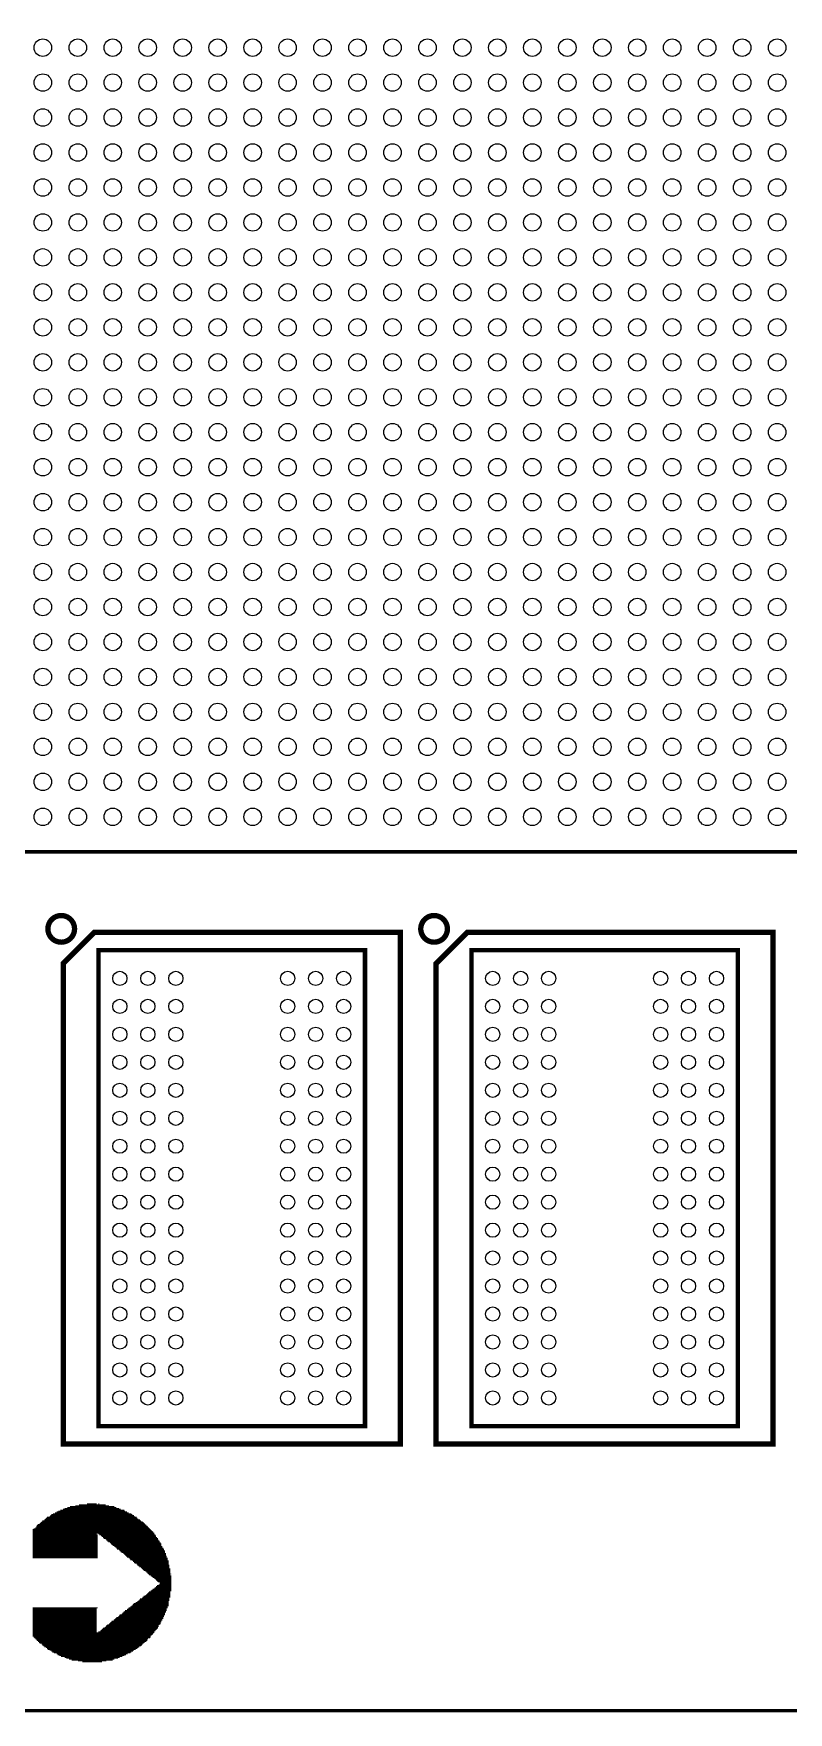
# Model space of a CAD drawing. Extents: x -9.4 to 80, y -0.1 to 86.6.
# Drawn here: x 31.53 to 53.11, y -0.05 to 47.97 of the extents above; entities that cross this region are included whole.
import ezdxf

# ---------------------------------------------------------------- set-up
doc = ezdxf.new("R2010")
doc.units = 0
for name, color, linetype in [('BG_OUTLINE', 254, 'CONTINUOUS'), ('PG_SILKSCREEN_TOP', 2, 'CONTINUOUS'), ('PIN_TOP', 1, 'CONTINUOUS')]:
    doc.layers.add(name, color=color, linetype=linetype)

msp = doc.modelspace()

# ---------------------------------------------------------------- linework, layer by layer
at = {"layer": 'BG_OUTLINE', "const_width": 0.1}
msp.add_lwpolyline([(0, 0), (79.999992, 0), (79.999992, 79.999992), (0, 79.999992), (0, 0)], dxfattribs=at)
at = {"layer": 'PG_SILKSCREEN_TOP'}
for points, const_width in [([(23.791443, 24.56622), (63.791465, 24.56622), (63.791465, 64.566241), (23.791443, 64.566241), (23.791443, 24.56622)], 0.1), ([(42.012286, 7.62696), (32.377101, 7.62696), (32.377101, 21.372957), (33.266101, 22.261957), (42.012286, 22.261957), (42.012286, 7.62696)], 0.1524), ([(52.675714, 7.626934), (43.040554, 7.626934), (43.040554, 21.372932), (43.929554, 22.261932), (52.675739, 22.261957), (52.675714, 7.626934)], 0.1524), ([(41.004693, 21.751646), (33.384693, 21.751646), (33.384693, 8.137246), (41.004693, 8.137246), (41.004693, 21.751646)], 0.127), ([(51.668147, 21.75162), (44.048147, 21.75162), (44.048147, 8.137246), (51.668147, 8.137246), (51.668147, 21.75162)], 0.127), ([(32.302196, 5.750306), (32.302196, 4.353306)], 0.0254), ([(32.327596, 5.750306), (32.327596, 4.353306)], 0.0254), ([(32.352996, 5.750306), (32.352996, 4.353306)], 0.0254), ([(32.378396, 5.775706), (32.378396, 4.353306)], 0.0254), ([(32.403796, 5.775706), (32.403796, 4.353306)], 0.0254), ([(32.429196, 5.801106), (32.429196, 4.353306)], 0.0254), ([(32.454596, 5.801106), (32.454596, 4.353306)], 0.0254), ([(32.479996, 5.801106), (32.479996, 4.353306)], 0.0254), ([(32.505396, 5.826506), (32.505396, 4.353306)], 0.0254), ([(32.530796, 5.826506), (32.530796, 4.353306)], 0.0254), ([(32.556196, 5.826506), (32.556196, 4.353306)], 0.0254), ([(32.581596, 5.851906), (32.581596, 4.353306)], 0.0254), ([(32.606996, 5.851906), (32.606996, 4.353306)], 0.0254), ([(32.632396, 5.851906), (32.632396, 4.353306)], 0.0254), ([(32.657796, 5.851906), (32.657796, 4.353306)], 0.0254), ([(32.683196, 5.851906), (32.683196, 4.353306)], 0.0254), ([(32.708596, 5.851906), (32.708596, 4.353306)], 0.0254), ([(32.733996, 5.877306), (32.733996, 4.353306)], 0.0254), ([(32.759396, 5.877306), (32.759396, 4.353306)], 0.0254), ([(32.784796, 5.877306), (32.784796, 4.353306)], 0.0254), ([(32.810196, 5.877306), (32.810196, 4.353306)], 0.0254), ([(32.835596, 5.902706), (32.835596, 4.353306)], 0.0254), ([(32.860996, 5.902706), (32.860996, 4.353306)], 0.0254), ([(32.886396, 5.902706), (32.886396, 4.353306)], 0.0254), ([(32.911796, 5.902706), (32.911796, 4.353306)], 0.0254), ([(32.937196, 5.902706), (32.937196, 4.353306)], 0.0254), ([(32.962596, 5.902706), (32.962596, 4.353306)], 0.0254), ([(32.987996, 5.902706), (32.987996, 4.353306)], 0.0254), ([(33.013396, 5.902706), (33.013396, 4.353306)], 0.0254), ([(33.038796, 5.902706), (33.038796, 4.353306)], 0.0254), ([(33.064196, 5.928106), (33.064196, 4.353306)], 0.0254), ([(33.089596, 5.928106), (33.089596, 4.353306)], 0.0254), ([(33.114996, 5.928106), (33.114996, 4.353306)], 0.0254), ([(33.140396, 5.928106), (33.140396, 4.353306)], 0.0254), ([(33.165796, 5.928106), (33.165796, 4.353306)], 0.0254), ([(33.191196, 5.928106), (33.191196, 4.353306)], 0.0254), ([(33.216596, 5.928106), (33.216596, 4.353306)], 0.0254), ([(33.241996, 5.928106), (33.241996, 4.353306)], 0.0254), ([(33.267396, 5.928106), (33.267396, 4.353306)], 0.0254), ([(33.292796, 5.928106), (33.292796, 4.353306)], 0.0254), ([(33.318196, 5.928106), (33.318196, 4.353306)], 0.0254), ([(33.343596, 5.902706), (33.343596, 5.064506)], 0.0254), ([(33.368996, 5.902706), (33.368996, 5.064506)], 0.0254), ([(33.394396, 5.928106), (33.394396, 5.039106)], 0.0254), ([(33.419796, 5.902706), (33.419796, 5.013706)], 0.0254), ([(33.445196, 5.902706), (33.445196, 5.013706)], 0.0254), ([(33.470596, 5.902706), (33.470596, 4.988306)], 0.0254), ([(33.495996, 5.902706), (33.495996, 4.962906)], 0.0254), ([(33.521396, 5.902706), (33.521396, 4.937506)], 0.0254), ([(33.546796, 5.902706), (33.546796, 4.912106)], 0.0254), ([(33.572196, 5.902706), (33.572196, 4.912106)], 0.0254), ([(33.597596, 5.877306), (33.597596, 4.886706)], 0.0254), ([(33.622996, 5.877306), (33.622996, 4.861306)], 0.0254), ([(33.648396, 5.877306), (33.648396, 4.835906)], 0.0254), ([(33.673796, 5.877306), (33.673796, 4.810506)], 0.0254), ([(33.699196, 5.851906), (33.699196, 4.810506)], 0.0254), ([(33.724596, 5.851906), (33.724596, 4.785106)], 0.0254), ([(33.749996, 5.851906), (33.749996, 4.759706)], 0.0254), ([(33.775396, 5.851906), (33.775396, 4.734306)], 0.0254), ([(33.800796, 5.851906), (33.800796, 4.708906)], 0.0254), ([(33.826196, 5.851906), (33.826196, 4.708906)], 0.0254), ([(33.851596, 5.826506), (33.851596, 4.683506)], 0.0254), ([(33.876996, 5.826506), (33.876996, 4.658106)], 0.0254), ([(33.902396, 5.801106), (33.902396, 4.632706)], 0.0254), ([(33.927796, 5.801106), (33.927796, 4.607306)], 0.0254), ([(33.953196, 5.801106), (33.953196, 4.607306)], 0.0254), ([(33.978596, 5.775706), (33.978596, 4.581906)], 0.0254), ([(34.003996, 5.775706), (34.003996, 4.556506)], 0.0254), ([(34.029396, 5.750306), (34.029396, 4.531106)], 0.0254), ([(34.054796, 5.750306), (34.054796, 4.505706)], 0.0254), ([(34.080196, 5.750306), (34.080196, 4.505706)], 0.0254), ([(34.105596, 5.750306), (34.105596, 4.480306)], 0.0254), ([(31.616396, 5.293106), (31.616396, 4.353306)], 0.0254), ([(31.641796, 5.318506), (31.641796, 4.353306)], 0.0254), ([(31.667196, 5.343906), (31.667196, 4.353306)], 0.0254), ([(31.692596, 5.343906), (31.692596, 4.353306)], 0.0254), ([(31.717996, 5.369306), (31.717996, 4.353306)], 0.0254), ([(31.743396, 5.394706), (31.743396, 4.353306)], 0.0254), ([(31.768796, 5.420106), (31.768796, 4.353306)], 0.0254), ([(31.794196, 5.445506), (31.794196, 4.353306)], 0.0254), ([(31.819596, 5.445506), (31.819596, 4.353306)], 0.0254), ([(31.844996, 5.470906), (31.844996, 4.353306)], 0.0254), ([(31.870396, 5.496306), (31.870396, 4.353306)], 0.0254), ([(31.895796, 5.521706), (31.895796, 4.353306)], 0.0254), ([(31.921196, 5.547106), (31.921196, 4.353306)], 0.0254), ([(31.946596, 5.547106), (31.946596, 4.353306)], 0.0254), ([(31.971996, 5.547106), (31.971996, 4.353306)], 0.0254), ([(31.997396, 5.572506), (31.997396, 4.353306)], 0.0254), ([(32.022796, 5.597906), (32.022796, 4.353306)], 0.0254), ([(32.048196, 5.623306), (32.048196, 4.353306)], 0.0254), ([(32.073596, 5.623306), (32.073596, 4.353306)], 0.0254), ([(32.098996, 5.648706), (32.098996, 4.353306)], 0.0254), ([(32.124396, 5.648706), (32.124396, 4.353306)], 0.0254), ([(32.149796, 5.674106), (32.149796, 4.353306)], 0.0254), ([(32.175196, 5.674106), (32.175196, 4.353306)], 0.0254), ([(32.200596, 5.699506), (32.200596, 4.353306)], 0.0254), ([(32.225996, 5.699506), (32.225996, 4.353306)], 0.0254), ([(32.251396, 5.724906), (32.251396, 4.353306)], 0.0254), ([(32.276796, 5.724906), (32.276796, 4.353306)], 0.0254), ([(34.130996, 5.724906), (34.130996, 4.454906)], 0.0254), ([(34.156396, 5.699506), (34.156396, 4.429506)], 0.0254), ([(34.181796, 5.699506), (34.181796, 4.404106)], 0.0254), ([(34.207196, 5.674106), (34.207196, 4.378706)], 0.0254), ([(34.232596, 5.674106), (34.232596, 4.378706)], 0.0254), ([(34.257996, 5.648706), (34.257996, 4.353306)], 0.0254), ([(34.283396, 5.648706), (34.283396, 4.327906)], 0.0254), ([(34.308796, 5.648706), (34.308796, 4.302506)], 0.0254), ([(34.334196, 5.623306), (34.334196, 4.302506)], 0.0254), ([(34.359596, 5.597906), (34.359596, 4.277106)], 0.0254), ([(34.384996, 5.597906), (34.384996, 4.251706)], 0.0254), ([(34.410396, 5.572506), (34.410396, 4.226306)], 0.0254), ([(34.435796, 5.547106), (34.435796, 4.200906)], 0.0254), ([(34.461196, 5.547106), (34.461196, 4.200906)], 0.0254), ([(34.486596, 5.521706), (34.486596, 4.175506)], 0.0254), ([(34.511996, 5.496306), (34.511996, 4.150106)], 0.0254), ([(34.537396, 5.470906), (34.537396, 4.124706)], 0.0254), ([(34.562796, 5.470906), (34.562796, 4.099306)], 0.0254), ([(34.588196, 5.445506), (34.588196, 4.099306)], 0.0254), ([(34.613596, 5.420106), (34.613596, 4.073906)], 0.0254), ([(34.638996, 5.420106), (34.638996, 4.048506)], 0.0254), ([(34.664396, 5.394706), (34.664396, 4.023106)], 0.0254), ([(34.689796, 5.369306), (34.689796, 3.997706)], 0.0254), ([(34.715196, 5.343906), (34.715196, 3.997706)], 0.0254), ([(34.740596, 5.318506), (34.740596, 3.972306)], 0.0254), ([(34.765996, 5.293106), (34.765996, 3.946906)], 0.0254), ([(31.514796, 5.191506), (31.514796, 4.353306)], 0.0254), ([(31.540196, 5.216906), (31.540196, 4.353306)], 0.0254), ([(31.565596, 5.216906), (31.565596, 4.353306)], 0.0254), ([(31.590996, 5.242306), (31.590996, 4.353306)], 0.0254), ([(33.343596, 5.039106), (33.343596, 4.353306)], 0.0254), ([(34.791396, 5.267706), (34.791396, 3.921506)], 0.0254), ([(34.816796, 5.242306), (34.816796, 3.896106)], 0.0254), ([(34.842196, 5.216906), (34.842196, 3.870706)], 0.0254), ([(34.867596, 5.191506), (34.867596, 3.870706)], 0.0254), ([(34.892996, 5.166106), (34.892996, 3.845306)], 0.0254), ([(34.918396, 5.140706), (34.918396, 3.819906)], 0.0254), ([(34.943796, 5.115306), (34.943796, 3.794506)], 0.0254), ([(34.969196, 5.089906), (34.969196, 3.794506)], 0.0254), ([(34.994596, 5.039106), (34.994596, 3.769106)], 0.0254), ([(35.019996, 5.013706), (35.019996, 3.743706)], 0.0254), ([(35.045396, 4.962906), (35.045396, 3.718306)], 0.0254), ([(35.070796, 4.937506), (35.070796, 3.692906)], 0.0254), ([(35.096196, 4.886706), (35.096196, 3.667506)], 0.0254), ([(35.121596, 4.861306), (35.121596, 3.667506)], 0.0254), ([(35.146996, 4.810506), (35.146996, 2.473706)], 0.0254), ([(35.172396, 4.785106), (35.172396, 2.524506)], 0.0254), ([(35.197796, 4.708906), (35.197796, 2.575306)], 0.0254), ([(35.223196, 4.658106), (35.223196, 2.626106)], 0.0254), ([(35.248596, 4.632706), (35.248596, 2.676906)], 0.0254), ([(35.273996, 4.581906), (35.273996, 2.727706)], 0.0254), ([(35.299396, 4.505706), (35.299396, 2.803906)], 0.0254), ([(35.324796, 4.429506), (35.324796, 2.854706)], 0.0254), ([(35.350196, 4.378706), (35.350196, 2.930906)], 0.0254), ([(35.375596, 4.302506), (35.375596, 2.981706)], 0.0254), ([(35.400996, 4.175506), (35.400996, 3.134106)], 0.0254), ([(35.426396, 4.073906), (35.426396, 3.235706)], 0.0254), ([(35.451796, 3.921506), (35.451796, 3.896106)], 0.0254), ([(35.451796, 3.870706), (35.451796, 3.413506)], 0.0254), ([(34.791396, 3.362706), (34.791396, 2.041906)], 0.0254), ([(34.816796, 3.388106), (34.816796, 2.067306)], 0.0254), ([(34.842196, 3.413506), (34.842196, 2.067306)], 0.0254), ([(34.867596, 3.413506), (34.867596, 2.092706)], 0.0254), ([(34.892996, 3.438906), (34.892996, 2.143506)], 0.0254), ([(34.918396, 3.464306), (34.918396, 2.168906)], 0.0254), ([(34.943796, 3.489706), (34.943796, 2.194306)], 0.0254), ([(34.969196, 3.489706), (34.969196, 2.219706)], 0.0254), ([(34.994596, 3.515106), (34.994596, 2.270506)], 0.0254), ([(35.019996, 3.540506), (35.019996, 2.295906)], 0.0254), ([(35.045396, 3.565906), (35.045396, 2.321306)], 0.0254), ([(35.070796, 3.591306), (35.070796, 2.346706)], 0.0254), ([(35.096196, 3.591306), (35.096196, 2.397506)], 0.0254), ([(35.121596, 3.616706), (35.121596, 2.448306)], 0.0254), ([(31.514796, 2.956306), (31.514796, 2.118106)], 0.0254), ([(31.540196, 2.956306), (31.540196, 2.092706)], 0.0254), ([(31.565596, 2.956306), (31.565596, 2.067306)], 0.0254), ([(31.590996, 2.956306), (31.590996, 2.041906)], 0.0254), ([(31.616396, 2.956306), (31.616396, 2.016506)], 0.0254), ([(31.641796, 2.956306), (31.641796, 1.991106)], 0.0254), ([(31.667196, 2.956306), (31.667196, 1.965706)], 0.0254), ([(31.692596, 2.956306), (31.692596, 1.940306)], 0.0254), ([(31.717996, 2.956306), (31.717996, 1.914906)], 0.0254), ([(31.743396, 2.956306), (31.743396, 1.914906)], 0.0254), ([(31.768796, 2.956306), (31.768796, 1.889506)], 0.0254), ([(31.794196, 2.956306), (31.794196, 1.864106)], 0.0254), ([(31.819596, 2.956306), (31.819596, 1.838706)], 0.0254), ([(31.844996, 2.956306), (31.844996, 1.813306)], 0.0254), ([(31.870396, 2.956306), (31.870396, 1.813306)], 0.0254), ([(31.895796, 2.956306), (31.895796, 1.787906)], 0.0254), ([(31.921196, 2.956306), (31.921196, 1.762506)], 0.0254), ([(31.946596, 2.956306), (31.946596, 1.737106)], 0.0254), ([(31.971996, 2.956306), (31.971996, 1.737106)], 0.0254), ([(31.997396, 2.956306), (31.997396, 1.711706)], 0.0254), ([(32.022796, 2.956306), (32.022796, 1.711706)], 0.0254), ([(32.048196, 2.956306), (32.048196, 1.686306)], 0.0254), ([(32.073596, 2.956306), (32.073596, 1.660906)], 0.0254), ([(32.098996, 2.956306), (32.098996, 1.660906)], 0.0254), ([(32.124396, 2.956306), (32.124396, 1.635506)], 0.0254), ([(32.149796, 2.956306), (32.149796, 1.635506)], 0.0254), ([(32.175196, 2.956306), (32.175196, 1.635506)], 0.0254), ([(32.200596, 2.956306), (32.200596, 1.610106)], 0.0254), ([(32.225996, 2.956306), (32.225996, 1.584706)], 0.0254), ([(32.251396, 2.956306), (32.251396, 1.584706)], 0.0254), ([(32.276796, 2.956306), (32.276796, 1.559306)], 0.0254), ([(32.302196, 2.956306), (32.302196, 1.559306)], 0.0254), ([(32.327596, 2.956306), (32.327596, 1.533906)], 0.0254), ([(32.352996, 2.956306), (32.352996, 1.533906)], 0.0254), ([(32.378396, 2.956306), (32.378396, 1.533906)], 0.0254), ([(32.403796, 2.956306), (32.403796, 1.533906)], 0.0254), ([(32.429196, 2.956306), (32.429196, 1.508506)], 0.0254), ([(32.454596, 2.956306), (32.454596, 1.508506)], 0.0254), ([(32.479996, 2.956306), (32.479996, 1.483106)], 0.0254), ([(32.505396, 2.956306), (32.505396, 1.483106)], 0.0254), ([(32.530796, 2.956306), (32.530796, 1.483106)], 0.0254), ([(32.556196, 2.956306), (32.556196, 1.457706)], 0.0254), ([(32.581596, 2.956306), (32.581596, 1.457706)], 0.0254), ([(32.606996, 2.956306), (32.606996, 1.457706)], 0.0254), ([(32.632396, 2.956306), (32.632396, 1.432306)], 0.0254), ([(32.657796, 2.956306), (32.657796, 1.432306)], 0.0254), ([(32.683196, 2.956306), (32.683196, 1.432306)], 0.0254), ([(32.708596, 2.956306), (32.708596, 1.432306)], 0.0254), ([(32.733996, 2.956306), (32.733996, 1.432306)], 0.0254), ([(32.759396, 2.956306), (32.759396, 1.432306)], 0.0254), ([(32.784796, 2.956306), (32.784796, 1.432306)], 0.0254), ([(32.810196, 2.956306), (32.810196, 1.406906)], 0.0254), ([(32.835596, 2.956306), (32.835596, 1.406906)], 0.0254), ([(32.860996, 2.956306), (32.860996, 1.406906)], 0.0254), ([(32.886396, 2.956306), (32.886396, 1.406906)], 0.0254), ([(32.911796, 2.956306), (32.911796, 1.406906)], 0.0254), ([(32.937196, 2.956306), (32.937196, 1.381506)], 0.0254), ([(32.962596, 2.956306), (32.962596, 1.381506)], 0.0254), ([(32.987996, 2.956306), (32.987996, 1.381506)], 0.0254), ([(33.013396, 2.956306), (33.013396, 1.381506)], 0.0254), ([(33.038796, 2.956306), (33.038796, 1.381506)], 0.0254), ([(33.064196, 2.956306), (33.064196, 1.381506)], 0.0254), ([(33.089596, 2.956306), (33.089596, 1.381506)], 0.0254), ([(33.114996, 2.956306), (33.114996, 1.381506)], 0.0254), ([(33.140396, 2.956306), (33.140396, 1.381506)], 0.0254), ([(33.165796, 2.956306), (33.165796, 1.381506)], 0.0254), ([(33.191196, 2.956306), (33.191196, 1.381506)], 0.0254), ([(33.216596, 2.956306), (33.216596, 1.381506)], 0.0254), ([(33.241996, 2.956306), (33.241996, 1.381506)], 0.0254), ([(33.267396, 2.956306), (33.267396, 1.381506)], 0.0254), ([(33.292796, 2.956306), (33.292796, 1.381506)], 0.0254), ([(33.318196, 2.956306), (33.318196, 1.381506)], 0.0254), ([(33.343596, 2.956306), (33.343596, 2.930906)], 0.0254), ([(34.156396, 2.880106), (34.156396, 1.584706)], 0.0254), ([(34.181796, 2.880106), (34.181796, 1.610106)], 0.0254), ([(34.207196, 2.905506), (34.207196, 1.610106)], 0.0254), ([(34.232596, 2.930906), (34.232596, 1.635506)], 0.0254), ([(34.257996, 2.956306), (34.257996, 1.635506)], 0.0254), ([(34.283396, 2.956306), (34.283396, 1.635506)], 0.0254), ([(34.308796, 2.981706), (34.308796, 1.660906)], 0.0254), ([(34.334196, 3.007106), (34.334196, 1.686306)], 0.0254), ([(34.359596, 3.032506), (34.359596, 1.686306)], 0.0254), ([(34.384996, 3.057906), (34.384996, 1.711706)], 0.0254), ([(34.410396, 3.083306), (34.410396, 1.737106)], 0.0254), ([(34.435796, 3.083306), (34.435796, 1.737106)], 0.0254), ([(34.461196, 3.108706), (34.461196, 1.762506)], 0.0254), ([(34.486596, 3.108706), (34.486596, 1.762506)], 0.0254), ([(34.511996, 3.134106), (34.511996, 1.787906)], 0.0254), ([(34.537396, 3.159506), (34.537396, 1.813306)], 0.0254), ([(34.562796, 3.184906), (34.562796, 1.838706)], 0.0254), ([(34.588196, 3.210306), (34.588196, 1.838706)], 0.0254), ([(34.613596, 3.210306), (34.613596, 1.864106)], 0.0254), ([(34.638996, 3.235706), (34.638996, 1.889506)], 0.0254), ([(34.664396, 3.261106), (34.664396, 1.914906)], 0.0254), ([(34.689796, 3.286506), (34.689796, 1.940306)], 0.0254), ([(34.715196, 3.286506), (34.715196, 1.965706)], 0.0254), ([(34.740596, 3.311906), (34.740596, 1.965706)], 0.0254), ([(34.765996, 3.337306), (34.765996, 1.991106)], 0.0254), ([(33.572196, 2.397506), (33.572196, 1.406906)], 0.0254), ([(33.597596, 2.422906), (33.597596, 1.406906)], 0.0254), ([(33.622996, 2.448306), (33.622996, 1.432306)], 0.0254), ([(33.648396, 2.473706), (33.648396, 1.432306)], 0.0254), ([(33.673796, 2.473706), (33.673796, 1.432306)], 0.0254), ([(33.699196, 2.499106), (33.699196, 1.432306)], 0.0254), ([(33.724596, 2.524506), (33.724596, 1.432306)], 0.0254), ([(33.749996, 2.549906), (33.749996, 1.432306)], 0.0254), ([(33.775396, 2.575306), (33.775396, 1.432306)], 0.0254), ([(33.800796, 2.575306), (33.800796, 1.457706)], 0.0254), ([(33.826196, 2.600706), (33.826196, 1.457706)], 0.0254), ([(33.851596, 2.626106), (33.851596, 1.483106)], 0.0254), ([(33.876996, 2.651506), (33.876996, 1.483106)], 0.0254), ([(33.902396, 2.676906), (33.902396, 1.483106)], 0.0254), ([(33.927796, 2.676906), (33.927796, 1.483106)], 0.0254), ([(33.953196, 2.702306), (33.953196, 1.508506)], 0.0254), ([(33.978596, 2.727706), (33.978596, 1.508506)], 0.0254), ([(34.003996, 2.753106), (34.003996, 1.533906)], 0.0254), ([(34.029396, 2.753106), (34.029396, 1.533906)], 0.0254), ([(34.054796, 2.778506), (34.054796, 1.533906)], 0.0254), ([(34.080196, 2.803906), (34.080196, 1.559306)], 0.0254), ([(34.105596, 2.829306), (34.105596, 1.559306)], 0.0254), ([(34.130996, 2.854706), (34.130996, 1.584706)], 0.0254), ([(33.343596, 2.245106), (33.343596, 1.381506)], 0.0254), ([(33.368996, 2.245106), (33.368996, 1.381506)], 0.0254), ([(33.394396, 2.270506), (33.394396, 1.381506)], 0.0254), ([(33.419796, 2.270506), (33.419796, 1.381506)], 0.0254), ([(33.445196, 2.295906), (33.445196, 1.381506)], 0.0254), ([(33.470596, 2.321306), (33.470596, 1.381506)], 0.0254), ([(33.495996, 2.346706), (33.495996, 1.406906)], 0.0254), ([(33.521396, 2.372106), (33.521396, 1.406906)], 0.0254), ([(33.546796, 2.372106), (33.546796, 1.406906)], 0.0254)]:
    msp.add_lwpolyline(points, dxfattribs=dict(at, const_width=const_width))
at = {"layer": 'PG_SILKSCREEN_TOP', "const_width": 0.1524}
for points in [[(32.698893, 22.361246, 1.000013), (31.936893, 22.361246, 0.999987), (32.698893, 22.361246)], [(43.362321, 22.36122, 0.999993), (42.600372, 22.361246, 1.000007), (43.362321, 22.36122)]]:
    msp.add_lwpolyline(points, format="xyb", dxfattribs=at)
at = {"layer": 'PIN_TOP'}
for centre, radius in [((31.791453, 47.566224), 0.249999), ((32.791451, 47.566224), 0.249999), ((33.791449, 47.566224), 0.249999), ((34.791447, 47.566224), 0.249999), ((35.791445, 47.566224), 0.249999), ((36.791443, 47.566224), 0.249999), ((37.791466, 47.566224), 0.249999), ((38.791464, 47.566224), 0.249999), ((39.791462, 47.566224), 0.249999), ((40.79146, 47.566224), 0.249999), ((41.791458, 47.566224), 0.249999), ((42.791456, 47.566224), 0.249999), ((43.791454, 47.566224), 0.249999), ((44.791452, 47.566224), 0.249999), ((45.79145, 47.566224), 0.249999), ((46.791448, 47.566224), 0.249999), ((47.791446, 47.566224), 0.249999), ((48.791444, 47.566224), 0.249999), ((49.791442, 47.566224), 0.249999), ((50.791466, 47.566224), 0.249999), ((51.791464, 47.566224), 0.249999), ((52.791462, 47.566224), 0.249999), ((31.791453, 46.566226), 0.249999), ((32.791451, 46.566226), 0.249999), ((33.791449, 46.566226), 0.249999), ((34.791447, 46.566226), 0.249999), ((35.791445, 46.566226), 0.249999), ((36.791443, 46.566226), 0.249999), ((37.791466, 46.566226), 0.249999), ((38.791464, 46.566226), 0.249999), ((39.791462, 46.566226), 0.249999), ((40.79146, 46.566226), 0.249999), ((41.791458, 46.566226), 0.249999), ((42.791456, 46.566226), 0.249999), ((43.791454, 46.566226), 0.249999), ((44.791452, 46.566226), 0.249999), ((45.79145, 46.566226), 0.249999), ((46.791448, 46.566226), 0.249999), ((47.791446, 46.566226), 0.249999), ((48.791444, 46.566226), 0.249999), ((49.791442, 46.566226), 0.249999), ((50.791466, 46.566226), 0.249999), ((51.791464, 46.566226), 0.249999), ((52.791462, 46.566226), 0.249999), ((31.791453, 45.566228), 0.249999), ((32.791451, 45.566228), 0.249999), ((33.791449, 45.566228), 0.249999), ((34.791447, 45.566228), 0.249999), ((35.791445, 45.566228), 0.249999), ((36.791443, 45.566228), 0.249999), ((37.791466, 45.566228), 0.249999), ((38.791464, 45.566228), 0.249999), ((39.791462, 45.566228), 0.249999), ((40.79146, 45.566228), 0.249999), ((41.791458, 45.566228), 0.249999), ((42.791456, 45.566228), 0.249999), ((43.791454, 45.566228), 0.249999), ((44.791452, 45.566228), 0.249999), ((45.79145, 45.566228), 0.249999), ((46.791448, 45.566228), 0.249999), ((47.791446, 45.566228), 0.249999), ((48.791444, 45.566228), 0.249999), ((49.791442, 45.566228), 0.249999), ((50.791466, 45.566228), 0.249999), ((51.791464, 45.566228), 0.249999), ((52.791462, 45.566228), 0.249999), ((31.791453, 44.56623), 0.249999), ((32.791451, 44.56623), 0.249999), ((33.791449, 44.56623), 0.249999), ((34.791447, 44.56623), 0.249999), ((35.791445, 44.56623), 0.249999), ((36.791443, 44.56623), 0.249999), ((37.791466, 44.56623), 0.249999), ((38.791464, 44.56623), 0.249999), ((39.791462, 44.56623), 0.249999), ((40.79146, 44.56623), 0.249999), ((41.791458, 44.56623), 0.249999), ((42.791456, 44.56623), 0.249999), ((43.791454, 44.56623), 0.249999), ((44.791452, 44.56623), 0.249999), ((45.79145, 44.56623), 0.249999), ((46.791448, 44.56623), 0.249999), ((47.791446, 44.56623), 0.249999), ((48.791444, 44.56623), 0.249999), ((49.791442, 44.56623), 0.249999), ((50.791466, 44.56623), 0.249999), ((51.791464, 44.56623), 0.249999), ((52.791462, 44.56623), 0.249999), ((31.791453, 43.566232), 0.249999), ((32.791451, 43.566232), 0.249999), ((33.791449, 43.566232), 0.249999), ((34.791447, 43.566232), 0.249999), ((35.791445, 43.566232), 0.249999), ((36.791443, 43.566232), 0.249999), ((37.791466, 43.566232), 0.249999), ((38.791464, 43.566232), 0.249999), ((39.791462, 43.566232), 0.249999), ((40.79146, 43.566232), 0.249999), ((41.791458, 43.566232), 0.249999), ((42.791456, 43.566232), 0.249999), ((43.791454, 43.566232), 0.249999), ((44.791452, 43.566232), 0.249999), ((45.79145, 43.566232), 0.249999), ((46.791448, 43.566232), 0.249999), ((47.791446, 43.566232), 0.249999), ((48.791444, 43.566232), 0.249999), ((49.791442, 43.566232), 0.249999), ((50.791466, 43.566232), 0.249999), ((51.791464, 43.566232), 0.249999), ((52.791462, 43.566232), 0.249999), ((31.791453, 42.566234), 0.249999), ((32.791451, 42.566234), 0.249999), ((33.791449, 42.566234), 0.249999), ((34.791447, 42.566234), 0.249999), ((35.791445, 42.566234), 0.249999), ((36.791443, 42.566234), 0.249999), ((37.791466, 42.566234), 0.249999), ((38.791464, 42.566234), 0.249999), ((39.791462, 42.566234), 0.249999), ((40.79146, 42.566234), 0.249999), ((41.791458, 42.566234), 0.249999), ((42.791456, 42.566234), 0.249999), ((43.791454, 42.566234), 0.249999), ((44.791452, 42.566234), 0.249999), ((45.79145, 42.566234), 0.249999), ((46.791448, 42.566234), 0.249999), ((47.791446, 42.566234), 0.249999), ((48.791444, 42.566234), 0.249999), ((49.791442, 42.566234), 0.249999), ((50.791466, 42.566234), 0.249999), ((51.791464, 42.566234), 0.249999), ((52.791462, 42.566234), 0.249999), ((31.791453, 41.566236), 0.249999), ((32.791451, 41.566236), 0.249999), ((33.791449, 41.566236), 0.249999), ((34.791447, 41.566236), 0.249999), ((35.791445, 41.566236), 0.249999), ((36.791443, 41.566236), 0.249999), ((37.791466, 41.566236), 0.249999), ((38.791464, 41.566236), 0.249999), ((39.791462, 41.566236), 0.249999), ((40.79146, 41.566236), 0.249999), ((41.791458, 41.566236), 0.249999), ((42.791456, 41.566236), 0.249999), ((43.791454, 41.566236), 0.249999), ((44.791452, 41.566236), 0.249999), ((45.79145, 41.566236), 0.249999), ((46.791448, 41.566236), 0.249999), ((47.791446, 41.566236), 0.249999), ((48.791444, 41.566236), 0.249999), ((49.791442, 41.566236), 0.249999), ((50.791466, 41.566236), 0.249999), ((51.791464, 41.566236), 0.249999), ((52.791462, 41.566236), 0.249999), ((31.791453, 40.566238), 0.249999), ((32.791451, 40.566238), 0.249999), ((33.791449, 40.566238), 0.249999), ((34.791447, 40.566238), 0.249999), ((35.791445, 40.566238), 0.249999), ((36.791443, 40.566238), 0.249999), ((37.791466, 40.566238), 0.249999), ((38.791464, 40.566238), 0.249999), ((39.791462, 40.566238), 0.249999), ((40.79146, 40.566238), 0.249999), ((41.791458, 40.566238), 0.249999), ((42.791456, 40.566238), 0.249999), ((43.791454, 40.566238), 0.249999), ((44.791452, 40.566238), 0.249999), ((45.79145, 40.566238), 0.249999), ((46.791448, 40.566238), 0.249999), ((47.791446, 40.566238), 0.249999), ((48.791444, 40.566238), 0.249999), ((49.791442, 40.566238), 0.249999), ((50.791466, 40.566238), 0.249999), ((51.791464, 40.566238), 0.249999), ((52.791462, 40.566238), 0.249999), ((31.791453, 39.56624), 0.249999), ((32.791451, 39.56624), 0.249999), ((33.791449, 39.56624), 0.249999), ((34.791447, 39.56624), 0.249999), ((35.791445, 39.56624), 0.249999), ((36.791443, 39.56624), 0.249999), ((37.791466, 39.56624), 0.249999), ((38.791464, 39.56624), 0.249999), ((39.791462, 39.56624), 0.249999), ((40.79146, 39.56624), 0.249999), ((41.791458, 39.56624), 0.249999), ((42.791456, 39.56624), 0.249999), ((43.791454, 39.56624), 0.249999), ((44.791452, 39.56624), 0.249999), ((45.79145, 39.56624), 0.249999), ((46.791448, 39.56624), 0.249999), ((47.791446, 39.56624), 0.249999), ((48.791444, 39.56624), 0.249999), ((49.791442, 39.56624), 0.249999), ((50.791466, 39.56624), 0.249999), ((51.791464, 39.56624), 0.249999), ((52.791462, 39.56624), 0.249999), ((31.791453, 38.566242), 0.249999), ((32.791451, 38.566242), 0.249999), ((33.791449, 38.566242), 0.249999), ((34.791447, 38.566242), 0.249999), ((35.791445, 38.566242), 0.249999), ((36.791443, 38.566242), 0.249999), ((37.791466, 38.566242), 0.249999), ((38.791464, 38.566242), 0.249999), ((39.791462, 38.566242), 0.249999), ((40.79146, 38.566242), 0.249999), ((41.791458, 38.566242), 0.249999), ((42.791456, 38.566242), 0.249999), ((43.791454, 38.566242), 0.249999), ((44.791452, 38.566242), 0.249999), ((45.79145, 38.566242), 0.249999), ((46.791448, 38.566242), 0.249999), ((47.791446, 38.566242), 0.249999), ((48.791444, 38.566242), 0.249999), ((49.791442, 38.566242), 0.249999), ((50.791466, 38.566242), 0.249999), ((51.791464, 38.566242), 0.249999), ((52.791462, 38.566242), 0.249999), ((31.791453, 37.566219), 0.249999), ((32.791451, 37.566219), 0.249999), ((33.791449, 37.566219), 0.249999), ((34.791447, 37.566219), 0.249999), ((35.791445, 37.566219), 0.249999), ((36.791443, 37.566219), 0.249999), ((37.791466, 37.566219), 0.249999), ((38.791464, 37.566219), 0.249999), ((39.791462, 37.566219), 0.249999), ((40.79146, 37.566219), 0.249999), ((41.791458, 37.566219), 0.249999), ((42.791456, 37.566219), 0.249999), ((43.791454, 37.566219), 0.249999), ((44.791452, 37.566219), 0.249999), ((45.79145, 37.566219), 0.249999), ((46.791448, 37.566219), 0.249999), ((47.791446, 37.566219), 0.249999), ((48.791444, 37.566219), 0.249999), ((49.791442, 37.566219), 0.249999), ((50.791466, 37.566219), 0.249999), ((51.791464, 37.566219), 0.249999), ((52.791462, 37.566219), 0.249999), ((31.791453, 36.566221), 0.249999), ((32.791451, 36.566221), 0.249999), ((33.791449, 36.566221), 0.249999), ((34.791447, 36.566221), 0.249999), ((35.791445, 36.566221), 0.249999), ((36.791443, 36.566221), 0.249999), ((37.791466, 36.566221), 0.249999), ((38.791464, 36.566221), 0.249999), ((39.791462, 36.566221), 0.249999), ((40.79146, 36.566221), 0.249999), ((41.791458, 36.566221), 0.249999), ((42.791456, 36.566221), 0.249999), ((43.791454, 36.566221), 0.249999), ((44.791452, 36.566221), 0.249999), ((45.79145, 36.566221), 0.249999), ((46.791448, 36.566221), 0.249999), ((47.791446, 36.566221), 0.249999), ((48.791444, 36.566221), 0.249999), ((49.791442, 36.566221), 0.249999), ((50.791466, 36.566221), 0.249999), ((51.791464, 36.566221), 0.249999), ((52.791462, 36.566221), 0.249999), ((31.791453, 35.566223), 0.249999), ((32.791451, 35.566223), 0.249999), ((33.791449, 35.566223), 0.249999), ((34.791447, 35.566223), 0.249999), ((35.791445, 35.566223), 0.249999), ((36.791443, 35.566223), 0.249999), ((37.791466, 35.566223), 0.249999), ((38.791464, 35.566223), 0.249999), ((39.791462, 35.566223), 0.249999), ((40.79146, 35.566223), 0.249999), ((41.791458, 35.566223), 0.249999), ((42.791456, 35.566223), 0.249999), ((43.791454, 35.566223), 0.249999), ((44.791452, 35.566223), 0.249999), ((45.79145, 35.566223), 0.249999), ((46.791448, 35.566223), 0.249999), ((47.791446, 35.566223), 0.249999), ((48.791444, 35.566223), 0.249999), ((49.791442, 35.566223), 0.249999), ((50.791466, 35.566223), 0.249999), ((51.791464, 35.566223), 0.249999), ((52.791462, 35.566223), 0.249999), ((31.791453, 34.566225), 0.249999), ((32.791451, 34.566225), 0.249999), ((33.791449, 34.566225), 0.249999), ((34.791447, 34.566225), 0.249999), ((35.791445, 34.566225), 0.249999), ((36.791443, 34.566225), 0.249999), ((37.791466, 34.566225), 0.249999), ((38.791464, 34.566225), 0.249999), ((39.791462, 34.566225), 0.249999), ((40.79146, 34.566225), 0.249999), ((41.791458, 34.566225), 0.249999), ((42.791456, 34.566225), 0.249999), ((43.791454, 34.566225), 0.249999), ((44.791452, 34.566225), 0.249999), ((45.79145, 34.566225), 0.249999), ((46.791448, 34.566225), 0.249999), ((47.791446, 34.566225), 0.249999), ((48.791444, 34.566225), 0.249999), ((49.791442, 34.566225), 0.249999), ((50.791466, 34.566225), 0.249999), ((51.791464, 34.566225), 0.249999), ((52.791462, 34.566225), 0.249999), ((31.791453, 33.566227), 0.249999), ((32.791451, 33.566227), 0.249999), ((33.791449, 33.566227), 0.249999), ((34.791447, 33.566227), 0.249999), ((35.791445, 33.566227), 0.249999), ((36.791443, 33.566227), 0.249999), ((37.791466, 33.566227), 0.249999), ((38.791464, 33.566227), 0.249999), ((39.791462, 33.566227), 0.249999), ((40.79146, 33.566227), 0.249999), ((41.791458, 33.566227), 0.249999), ((42.791456, 33.566227), 0.249999), ((43.791454, 33.566227), 0.249999), ((44.791452, 33.566227), 0.249999), ((45.79145, 33.566227), 0.249999), ((46.791448, 33.566227), 0.249999), ((47.791446, 33.566227), 0.249999), ((48.791444, 33.566227), 0.249999), ((49.791442, 33.566227), 0.249999), ((50.791466, 33.566227), 0.249999), ((51.791464, 33.566227), 0.249999), ((52.791462, 33.566227), 0.249999), ((31.791453, 32.566229), 0.249999), ((32.791451, 32.566229), 0.249999), ((33.791449, 32.566229), 0.249999), ((34.791447, 32.566229), 0.249999), ((35.791445, 32.566229), 0.249999), ((36.791443, 32.566229), 0.249999), ((37.791466, 32.566229), 0.249999), ((38.791464, 32.566229), 0.249999), ((39.791462, 32.566229), 0.249999), ((40.79146, 32.566229), 0.249999), ((41.791458, 32.566229), 0.249999), ((42.791456, 32.566229), 0.249999), ((43.791454, 32.566229), 0.249999), ((44.791452, 32.566229), 0.249999), ((45.79145, 32.566229), 0.249999), ((46.791448, 32.566229), 0.249999), ((47.791446, 32.566229), 0.249999), ((48.791444, 32.566229), 0.249999), ((49.791442, 32.566229), 0.249999), ((50.791466, 32.566229), 0.249999), ((51.791464, 32.566229), 0.249999), ((52.791462, 32.566229), 0.249999), ((31.791453, 31.566231), 0.249999), ((32.791451, 31.566231), 0.249999), ((33.791449, 31.566231), 0.249999), ((34.791447, 31.566231), 0.249999), ((35.791445, 31.566231), 0.249999), ((36.791443, 31.566231), 0.249999), ((37.791466, 31.566231), 0.249999), ((38.791464, 31.566231), 0.249999), ((39.791462, 31.566231), 0.249999), ((40.79146, 31.566231), 0.249999), ((41.791458, 31.566231), 0.249999), ((42.791456, 31.566231), 0.249999), ((43.791454, 31.566231), 0.249999), ((44.791452, 31.566231), 0.249999), ((45.79145, 31.566231), 0.249999), ((46.791448, 31.566231), 0.249999), ((47.791446, 31.566231), 0.249999), ((48.791444, 31.566231), 0.249999), ((49.791442, 31.566231), 0.249999), ((50.791466, 31.566231), 0.249999), ((51.791464, 31.566231), 0.249999), ((52.791462, 31.566231), 0.249999), ((31.791453, 30.566233), 0.249999), ((32.791451, 30.566233), 0.249999), ((33.791449, 30.566233), 0.249999), ((34.791447, 30.566233), 0.249999), ((35.791445, 30.566233), 0.249999), ((36.791443, 30.566233), 0.249999), ((37.791466, 30.566233), 0.249999), ((38.791464, 30.566233), 0.249999), ((39.791462, 30.566233), 0.249999), ((40.79146, 30.566233), 0.249999), ((41.791458, 30.566233), 0.249999), ((42.791456, 30.566233), 0.249999), ((43.791454, 30.566233), 0.249999), ((44.791452, 30.566233), 0.249999), ((45.79145, 30.566233), 0.249999), ((46.791448, 30.566233), 0.249999), ((47.791446, 30.566233), 0.249999), ((48.791444, 30.566233), 0.249999), ((49.791442, 30.566233), 0.249999), ((50.791466, 30.566233), 0.249999), ((51.791464, 30.566233), 0.249999), ((52.791462, 30.566233), 0.249999), ((31.791453, 29.566235), 0.249999), ((32.791451, 29.566235), 0.249999), ((33.791449, 29.566235), 0.249999), ((34.791447, 29.566235), 0.249999), ((35.791445, 29.566235), 0.249999), ((36.791443, 29.566235), 0.249999), ((37.791466, 29.566235), 0.249999), ((38.791464, 29.566235), 0.249999), ((39.791462, 29.566235), 0.249999), ((40.79146, 29.566235), 0.249999), ((41.791458, 29.566235), 0.249999), ((42.791456, 29.566235), 0.249999), ((43.791454, 29.566235), 0.249999), ((44.791452, 29.566235), 0.249999), ((45.79145, 29.566235), 0.249999), ((46.791448, 29.566235), 0.249999), ((47.791446, 29.566235), 0.249999), ((48.791444, 29.566235), 0.249999), ((49.791442, 29.566235), 0.249999), ((50.791466, 29.566235), 0.249999), ((51.791464, 29.566235), 0.249999), ((52.791462, 29.566235), 0.249999), ((31.791453, 28.566237), 0.249999), ((32.791451, 28.566237), 0.249999), ((33.791449, 28.566237), 0.249999), ((34.791447, 28.566237), 0.249999), ((35.791445, 28.566237), 0.249999), ((36.791443, 28.566237), 0.249999), ((37.791466, 28.566237), 0.249999), ((38.791464, 28.566237), 0.249999), ((39.791462, 28.566237), 0.249999), ((40.79146, 28.566237), 0.249999), ((41.791458, 28.566237), 0.249999), ((42.791456, 28.566237), 0.249999), ((43.791454, 28.566237), 0.249999), ((44.791452, 28.566237), 0.249999), ((45.79145, 28.566237), 0.249999), ((46.791448, 28.566237), 0.249999), ((47.791446, 28.566237), 0.249999), ((48.791444, 28.566237), 0.249999), ((49.791442, 28.566237), 0.249999), ((50.791466, 28.566237), 0.249999), ((51.791464, 28.566237), 0.249999), ((52.791462, 28.566237), 0.249999), ((31.791453, 27.566239), 0.249999), ((32.791451, 27.566239), 0.249999), ((33.791449, 27.566239), 0.249999), ((34.791447, 27.566239), 0.249999), ((35.791445, 27.566239), 0.249999), ((36.791443, 27.566239), 0.249999), ((37.791466, 27.566239), 0.249999), ((38.791464, 27.566239), 0.249999), ((39.791462, 27.566239), 0.249999), ((40.79146, 27.566239), 0.249999), ((41.791458, 27.566239), 0.249999), ((42.791456, 27.566239), 0.249999), ((43.791454, 27.566239), 0.249999), ((44.791452, 27.566239), 0.249999), ((45.79145, 27.566239), 0.249999), ((46.791448, 27.566239), 0.249999), ((47.791446, 27.566239), 0.249999), ((48.791444, 27.566239), 0.249999), ((49.791442, 27.566239), 0.249999), ((50.791466, 27.566239), 0.249999), ((51.791464, 27.566239), 0.249999), ((52.791462, 27.566239), 0.249999), ((31.791453, 26.566241), 0.249999), ((32.791451, 26.566241), 0.249999), ((33.791449, 26.566241), 0.249999), ((34.791447, 26.566241), 0.249999), ((35.791445, 26.566241), 0.249999), ((36.791443, 26.566241), 0.249999), ((37.791466, 26.566241), 0.249999), ((38.791464, 26.566241), 0.249999), ((39.791462, 26.566241), 0.249999), ((40.79146, 26.566241), 0.249999), ((41.791458, 26.566241), 0.249999), ((42.791456, 26.566241), 0.249999), ((43.791454, 26.566241), 0.249999), ((44.791452, 26.566241), 0.249999), ((45.79145, 26.566241), 0.249999), ((46.791448, 26.566241), 0.249999), ((47.791446, 26.566241), 0.249999), ((48.791444, 26.566241), 0.249999), ((49.791442, 26.566241), 0.249999), ((50.791466, 26.566241), 0.249999), ((51.791464, 26.566241), 0.249999), ((52.791462, 26.566241), 0.249999), ((31.791453, 25.566243), 0.249999), ((32.791451, 25.566243), 0.249999), ((33.791449, 25.566243), 0.249999), ((34.791447, 25.566243), 0.249999), ((35.791445, 25.566243), 0.249999), ((36.791443, 25.566243), 0.249999), ((37.791466, 25.566243), 0.249999), ((38.791464, 25.566243), 0.249999), ((39.791462, 25.566243), 0.249999), ((40.79146, 25.566243), 0.249999), ((41.791458, 25.566243), 0.249999), ((42.791456, 25.566243), 0.249999), ((43.791454, 25.566243), 0.249999), ((44.791452, 25.566243), 0.249999), ((45.79145, 25.566243), 0.249999), ((46.791448, 25.566243), 0.249999), ((47.791446, 25.566243), 0.249999), ((48.791444, 25.566243), 0.249999), ((49.791442, 25.566243), 0.249999), ((50.791466, 25.566243), 0.249999), ((51.791464, 25.566243), 0.249999), ((52.791462, 25.566243), 0.249999), ((33.994801, 20.944434), 0.2032), ((34.794698, 20.944434), 0.2032), ((35.594798, 20.944434), 0.2032), ((38.794588, 20.944434), 0.2032), ((39.594688, 20.944434), 0.2032), ((40.394585, 20.944434), 0.2032), ((44.658255, 20.944408), 0.2032), ((45.458151, 20.944408), 0.2032), ((46.258251, 20.944408), 0.2032), ((49.458042, 20.944408), 0.2032), ((50.258142, 20.944408), 0.2032), ((51.058039, 20.944408), 0.2032), ((33.994801, 20.144334), 0.2032), ((34.794698, 20.144334), 0.2032), ((35.594798, 20.144334), 0.2032), ((38.794588, 20.144334), 0.2032), ((39.594688, 20.144334), 0.2032), ((40.394585, 20.144334), 0.2032), ((44.658255, 20.144308), 0.2032), ((45.458151, 20.144308), 0.2032), ((46.258251, 20.144308), 0.2032), ((49.458042, 20.144308), 0.2032), ((50.258142, 20.144308), 0.2032), ((51.058039, 20.144308), 0.2032), ((33.994801, 19.344437), 0.2032), ((34.794698, 19.344437), 0.2032), ((35.594798, 19.344437), 0.2032), ((38.794588, 19.344437), 0.2032), ((39.594688, 19.344437), 0.2032), ((40.394585, 19.344437), 0.2032), ((44.658255, 19.344411), 0.2032), ((45.458151, 19.344411), 0.2032), ((46.258251, 19.344411), 0.2032), ((49.458042, 19.344411), 0.2032), ((50.258142, 19.344411), 0.2032), ((51.058039, 19.344411), 0.2032), ((33.994801, 18.544337), 0.2032), ((34.794698, 18.544337), 0.2032), ((35.594798, 18.544337), 0.2032), ((38.794588, 18.544337), 0.2032), ((39.594688, 18.544337), 0.2032), ((40.394585, 18.544337), 0.2032), ((44.658255, 18.544311), 0.2032), ((45.458151, 18.544311), 0.2032), ((46.258251, 18.544311), 0.2032), ((49.458042, 18.544311), 0.2032), ((50.258142, 18.544311), 0.2032), ((51.058039, 18.544311), 0.2032), ((33.994801, 17.744542), 0.2032), ((34.794698, 17.744542), 0.2032), ((35.594798, 17.744542), 0.2032), ((38.794588, 17.744542), 0.2032), ((39.594688, 17.744542), 0.2032), ((40.394585, 17.744542), 0.2032), ((44.658255, 17.744516), 0.2032), ((45.458151, 17.744516), 0.2032), ((46.258251, 17.744516), 0.2032), ((49.458042, 17.744516), 0.2032), ((50.258142, 17.744516), 0.2032), ((51.058039, 17.744516), 0.2032), ((33.994801, 16.944442), 0.2032), ((34.794698, 16.944442), 0.2032), ((35.594798, 16.944442), 0.2032), ((38.794588, 16.944442), 0.2032), ((39.594688, 16.944442), 0.2032), ((40.394585, 16.944442), 0.2032), ((44.658255, 16.944416), 0.2032), ((45.458151, 16.944416), 0.2032), ((46.258251, 16.944416), 0.2032), ((49.458042, 16.944416), 0.2032), ((50.258142, 16.944416), 0.2032), ((51.058039, 16.944416), 0.2032), ((33.994801, 16.144342), 0.2032), ((34.794698, 16.144342), 0.2032), ((35.594798, 16.144342), 0.2032), ((38.794588, 16.144342), 0.2032), ((39.594688, 16.144342), 0.2032), ((40.394585, 16.144342), 0.2032), ((44.658255, 16.144316), 0.2032), ((45.458151, 16.144316), 0.2032), ((46.258251, 16.144316), 0.2032), ((49.458042, 16.144316), 0.2032), ((50.258142, 16.144316), 0.2032), ((51.058039, 16.144316), 0.2032), ((33.994801, 15.344445), 0.2032), ((34.794698, 15.344445), 0.2032), ((35.594798, 15.344445), 0.2032), ((38.794588, 15.344445), 0.2032), ((39.594688, 15.344445), 0.2032), ((40.394585, 15.344445), 0.2032), ((44.658255, 15.344419), 0.2032), ((45.458151, 15.344419), 0.2032), ((46.258251, 15.344419), 0.2032), ((49.458042, 15.344419), 0.2032), ((50.258142, 15.344419), 0.2032), ((51.058039, 15.344419), 0.2032), ((33.994801, 14.544446), 0.2032), ((34.794698, 14.544446), 0.2032), ((35.594798, 14.544446), 0.2032), ((38.794588, 14.544446), 0.2032), ((39.594688, 14.544446), 0.2032), ((40.394585, 14.544446), 0.2032), ((44.658255, 14.544421), 0.2032), ((45.458151, 14.544421), 0.2032), ((46.258251, 14.544421), 0.2032), ((49.458042, 14.544421), 0.2032), ((50.258142, 14.544421), 0.2032), ((51.058039, 14.544421), 0.2032), ((33.994801, 13.74455), 0.2032), ((34.794698, 13.74455), 0.2032), ((35.594798, 13.74455), 0.2032), ((38.794588, 13.74455), 0.2032), ((39.594688, 13.74455), 0.2032), ((40.394585, 13.74455), 0.2032), ((44.658255, 13.744524), 0.2032), ((45.458151, 13.744524), 0.2032), ((46.258251, 13.744524), 0.2032), ((49.458042, 13.744524), 0.2032), ((50.258142, 13.744524), 0.2032), ((51.058039, 13.744524), 0.2032), ((33.994801, 12.94445), 0.2032), ((34.794698, 12.94445), 0.2032), ((35.594798, 12.94445), 0.2032), ((38.794588, 12.94445), 0.2032), ((39.594688, 12.94445), 0.2032), ((40.394585, 12.94445), 0.2032), ((44.658255, 12.944424), 0.2032), ((45.458151, 12.944424), 0.2032), ((46.258251, 12.944424), 0.2032), ((49.458042, 12.944424), 0.2032), ((50.258142, 12.944424), 0.2032), ((51.058039, 12.944424), 0.2032), ((33.994801, 12.14435), 0.2032), ((34.794698, 12.14435), 0.2032), ((35.594798, 12.14435), 0.2032), ((38.794588, 12.14435), 0.2032), ((39.594688, 12.14435), 0.2032), ((40.394585, 12.14435), 0.2032), ((44.658255, 12.144324), 0.2032), ((45.458151, 12.144324), 0.2032), ((46.258251, 12.144324), 0.2032), ((49.458042, 12.144324), 0.2032), ((50.258142, 12.144324), 0.2032), ((51.058039, 12.144324), 0.2032), ((33.994801, 11.344554), 0.2032), ((34.794698, 11.344554), 0.2032), ((35.594798, 11.344554), 0.2032), ((38.794588, 11.344554), 0.2032), ((39.594688, 11.344554), 0.2032), ((40.394585, 11.344554), 0.2032), ((44.658255, 11.344529), 0.2032), ((45.458151, 11.344529), 0.2032), ((46.258251, 11.344529), 0.2032), ((49.458042, 11.344529), 0.2032), ((50.258142, 11.344529), 0.2032), ((51.058039, 11.344529), 0.2032), ((33.994801, 10.544454), 0.2032), ((34.794698, 10.544454), 0.2032), ((35.594798, 10.544454), 0.2032), ((38.794588, 10.544454), 0.2032), ((39.594688, 10.544454), 0.2032), ((40.394585, 10.544454), 0.2032), ((44.658255, 10.544429), 0.2032), ((45.458151, 10.544429), 0.2032), ((46.258251, 10.544429), 0.2032), ((49.458042, 10.544429), 0.2032), ((50.258142, 10.544429), 0.2032), ((51.058039, 10.544429), 0.2032), ((33.994801, 9.744558), 0.2032), ((34.794698, 9.744558), 0.2032), ((35.594798, 9.744558), 0.2032), ((38.794588, 9.744558), 0.2032), ((39.594688, 9.744558), 0.2032), ((40.394585, 9.744558), 0.2032), ((44.658255, 9.744532), 0.2032), ((45.458151, 9.744532), 0.2032), ((46.258251, 9.744532), 0.2032), ((49.458042, 9.744532), 0.2032), ((50.258142, 9.744532), 0.2032), ((51.058039, 9.744532), 0.2032), ((33.994801, 8.944458), 0.2032), ((34.794698, 8.944458), 0.2032), ((35.594798, 8.944458), 0.2032), ((38.794588, 8.944458), 0.2032), ((39.594688, 8.944458), 0.2032), ((40.394585, 8.944458), 0.2032), ((44.658255, 8.944432), 0.2032), ((45.458151, 8.944432), 0.2032), ((46.258251, 8.944432), 0.2032), ((49.458042, 8.944432), 0.2032), ((50.258142, 8.944432), 0.2032), ((51.058039, 8.944432), 0.2032)]:
    msp.add_circle(centre, radius, dxfattribs=at)

doc.saveas('drawing.dxf')
